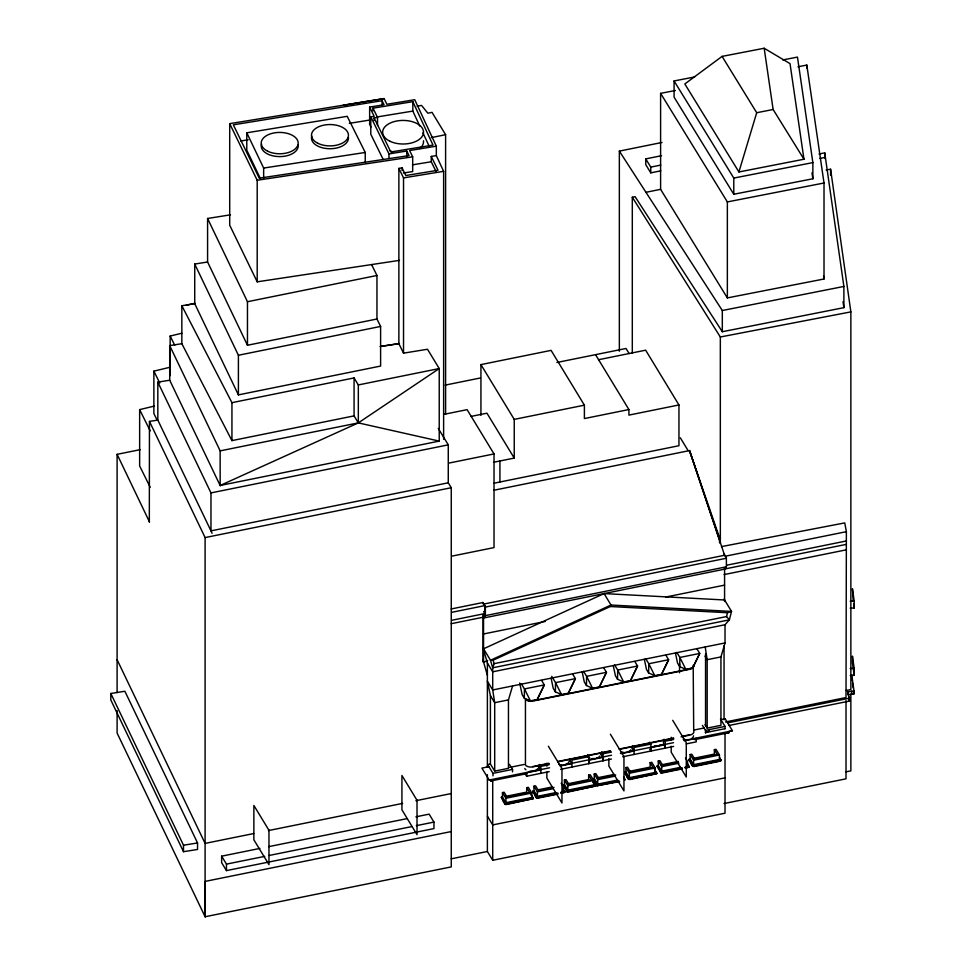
<?xml version="1.0" encoding="UTF-8"?>
<svg xmlns="http://www.w3.org/2000/svg" width="965" height="965" viewBox="0 0 965 965"><rect width="100%" height="100%" fill="white"/><g stroke="black" fill="none" stroke-linecap="round" stroke-linejoin="round"><path stroke-width="1.45" d="M220.285 485.793L169.707 380.222L157.826 382.116L210.973 492.91L210.973 530.871L212.059 533.307M536.962 796.595L536.444 797.922L534.743 795.136M567.432 790.419L567.239 791.819L566.539 791.143M661.278 771.397L661.085 772.808L660.386 772.121M693.147 764.943L692.629 766.282L690.928 763.484M541.618 680.47L544.308 684.921L537.252 699.48L530.424 700.867L524.297 698.141L524.465 688.938L521.402 683.896M572.691 674.173L575.393 678.624L568.337 693.184L561.509 694.571L555.37 691.845L555.551 682.641L551.715 676.332M603.776 667.876L606.478 672.316L599.422 686.887L592.594 688.274L586.455 685.536L586.624 676.344L583.56 671.302M634.861 661.58L637.563 666.019L630.507 680.59L623.667 681.978L617.54 679.239L617.709 670.048L614.645 665.006M665.947 655.283L668.636 659.722L661.58 674.294L654.752 675.669L648.625 672.943L648.794 663.751L645.73 658.709M697.02 648.987L699.722 653.426L692.665 667.997L685.838 669.372L679.698 666.646L679.879 657.454L676.803 652.4M725.523 721.953L846.016 697.538L846.377 531.679L844.749 522.909L721.506 546.6M512.572 685.934L508.459 699.902L508.459 768.321L494.695 771.107L494.695 702.689L492.717 689.963L492.693 667.804L490.51 660.253L483.019 647.937L487.385 663.027L492.717 671.809L725.017 624.741L729.359 619.844L726.549 616.563L727.538 612.727L731.542 611.412L724.052 599.096M705.029 724.582L707.176 728.117L720.939 725.33L720.939 656.912L725.053 642.943L492.717 689.963L487.349 681.133L490.401 695.62L490.401 764.039L494.695 771.107M738.913 171.963L756.705 112.724L722.073 56.392L684.824 83.979L738.913 171.963L803.966 159.237L790.021 63.63L764.183 48.25L722.073 56.392M493.103 660.229L494.092 663.655L492.693 667.804L729.359 619.844L731.542 611.412L611.026 605.031L490.51 660.253L493.103 660.229L610.314 606.527L727.538 612.727M540.69 796.752L539.797 796.559M597.239 785.293L596.732 785.715L595.019 782.917M617.793 781.131L616.9 780.938M717.429 760.939L716.537 760.746M537.252 699.48L544.308 684.921L524.465 688.938L530.424 700.867M568.337 693.184L575.393 678.624L555.551 682.641L561.509 694.571M599.422 686.887L606.478 672.316L586.624 676.344L592.594 688.274M630.507 680.59L637.563 666.019L617.709 670.048L623.667 681.978M661.58 674.294L668.636 659.722L648.794 663.751L654.752 675.669M692.665 667.997L699.722 653.426L679.879 657.454L685.838 669.372M610.314 606.527L611.026 605.031L604.066 593.584L483.549 648.806M724.582 601.533L724.582 569.169L726.392 566.805L726.392 558.253L724.052 553.681M724.052 719.757L725.173 718.804L732.435 730.746L728.973 731.446L728.973 732.712L694.703 739.648M692.665 667.503L689.649 668.974L534.164 700.481M371.597 264.579L376.953 275.483L376.953 319.017L380.608 326.435L380.608 366.061L238.403 394.878L194.725 303.673L181.842 305.736L231.938 402.67L354.071 377.93L358.329 384.939L439.232 368.558L439.232 441.102L358.329 422.887L354.071 415.879L231.938 440.619L181.842 343.685L169.707 345.627L220.153 450.872L220.153 485.479L358.329 422.887L439.232 368.558L427.495 349.246L403.527 353.166L398.871 343.661L398.871 168.393L402.079 167.898L405.819 175.521L438.026 170.25L431.258 156.451L436.325 155.618L443.623 171.324L443.623 439.328M709.468 730.879L705.475 732.64L725.017 728.684M483.019 614.789L483.019 661.435L483.549 662.304L487.663 660.506M531.064 794.099L533.38 798.622L506.444 804.533L505.165 804.34L501.305 797.271L502.488 797.03L505.937 802.711L531.775 797.476L531.775 793.013L528.325 787.331L526.697 787.669L526.697 792.132L505.527 796.415M562.197 793.242L564.851 792.253L563.307 788.996M686.513 768.056L689.179 767.066L687.635 763.81M186.197 305.326L194.894 303.227M170.166 375.662L170.166 336.049L181.89 333.215M157.15 420.161L153.869 413.563L153.869 371.151L169.973 367.267M150.226 487.277L139.648 465.986L139.648 409.618L154.267 406.096M818.996 154.05L824.737 152.844L843.88 286.448L843.88 307.654L722.315 331.719L635.091 196.679L632.304 197.246L632.304 353.13M489.279 766.596L481.897 768.092L489.159 780.034L490.811 779.696L490.811 780.962L492.717 780.564L492.717 860.261L725.017 813.206L725.017 733.497L728.973 732.712M431.343 137.597L445.601 134.702L445.601 414.202M619.349 351.224L619.349 151.107L662.038 142.458M660.796 170.829L650.76 172.856L645.766 164.629L645.766 158.887L661.532 155.691M645.766 158.887L650.76 167.114L660.796 165.087M645.971 192.3L660.603 189.333L727.357 297.908L824.014 278.994L824.014 183L806.812 65.077L797.946 66.79M819.671 158.465L825.377 157.307M230.478 214.821L207.584 218.476L247.462 301.719L376.953 275.483M207.584 218.476L207.584 261.998L247.462 345.253L376.953 319.017M207.584 261.998L194.725 264.06L238.403 355.253L380.608 326.435M480.932 415.36L480.932 364.601L551.087 350.379L584.392 405.167L584.392 418.557L628.903 409.546L628.903 415.107L678.95 404.962L678.95 445.721L494.128 483.175M445.179 385.119L480.474 377.966M556.926 362.478L626.02 348.486L629.132 353.588M117.103 692.641L117.103 454.334L140.287 449.642M598.541 359.728L645.645 350.186L678.95 404.962M220.153 450.872L358.329 422.887L358.329 384.939M443.816 414.371L467.108 409.655L494.02 453.936L494.02 547.601L451.825 556.142M471.053 416.41L486.939 413.189L514.236 458.086L494.128 462.151M480.932 364.601L514.236 419.377L584.392 405.167M220.153 485.479L439.232 441.102M210.973 492.91L448.267 444.853L448.267 482.802L451.258 487.723L451.258 866.896L205.099 916.75L117.103 733.062L117.103 710.602M448.918 463.079L494.02 453.936M448.267 482.802L210.973 530.871L157.826 420.077L157.826 382.116M157.826 420.077L149.454 421.403L205.099 537.577L451.258 487.723M493.742 490.268L689.649 450.571L724.582 555.273L483.549 604.114L483.019 602.51L451.21 608.963M725.173 556.238L846.377 531.679M451.644 612.341L484.888 605.598L484.888 613.571L483.019 617.262L451.21 623.704M483.019 603.234L485.359 607.082L726.392 558.253M451.656 620.314L484.888 613.571L483.646 611.52M726.633 565.225L846.377 540.967M726.392 566.805L485.359 615.634L483.549 618.01L724.582 569.169M724.052 569.133L846.016 544.429M724.052 574.597L846.016 549.893M483.549 633.969L545.273 621.46M665.802 597.033L724.582 585.128M494.092 663.655L726.549 616.563M508.459 699.902L494.695 702.689L490.401 695.62M720.939 656.912L707.176 659.698L705.029 656.164M548.964 763.605L532.825 766.885A5.971 3.45 0 0 1 525.442 765.1L525.442 699.299L528.748 700.723L532.692 700.783M693.184 665.319L693.714 731.012A5.971 3.45 0 0 1 689.879 735.065L681.073 736.838M487.663 767.066L487.663 764.594L490.401 764.039M721.06 719.637L725.173 718.804M727.707 722.845L849.586 698.141L849.586 701.048L729.178 725.439M509.737 767.38L524.128 764.461M693.932 730.059L704.1 727.996M487.663 764.594L492.994 773.363L512.536 769.407L512.536 771.879M702.436 725.366L705.475 730.372L725.017 726.416L725.017 728.901M532.692 766.584L548.832 763.315M557.637 761.53L610.435 750.83M619.24 749.045L673.522 738.044M682.315 736.259L689.649 734.775M557.782 761.819L610.616 751.12M619.421 749.335L673.727 738.334M539.676 764.461L540.846 766.379L549.218 764.69M588.722 763.629L588.722 756.681L571.98 760.07L571.895 767.066M601.919 751.856L603.089 753.774L611.46 752.073M649.71 749.117L650.88 751.035L650.88 744.087L634.138 747.477L634.065 754.473M664.089 739.25L665.259 741.18L673.63 739.48M489.159 780.034L549.58 767.79M559.905 765.703L611.533 755.233M620.386 753.448L673.486 742.688M683.811 740.589L732.435 730.746M540.822 769.901L526.649 772.772L526.649 776.234L549.218 771.638M560.569 765.896L571.895 763.605L569.772 760.094M602.98 760.77L602.98 757.308L588.807 760.179L588.807 763.641M621.315 753.593L634.065 751.011M684.897 740.71L696.223 738.406L696.223 741.88L686.308 743.882M490.811 780.962L527.011 773.616M560.569 769.358L611.46 759.021M622.727 756.765L673.63 746.428M253.735 833.543L205.099 843.398L117.103 659.71M268.475 830.563L402.61 803.399M415.879 800.709L451.258 793.544M502.488 797.03L502.488 792.567L504.116 792.241L506.999 796.969L529.58 792.398L526.697 787.669M556.069 792.554L537.409 796.33L533.959 790.661L533.959 786.198L535.587 785.86L538.47 790.6L553.994 787.452M564.428 780.022L567.878 785.691L593.716 780.456L593.716 784.919L567.878 790.154L564.428 784.485L564.428 780.022L566.057 779.684L568.94 784.424L591.521 779.853L588.638 775.112L590.278 774.786L596.925 785.751L619.626 781.602M617.793 780.046L597.697 784.123L594.247 778.441L594.247 773.978L595.875 773.653L598.746 778.381L615.694 774.955M625.923 767.561L627.552 767.223L630.434 771.964L653.016 767.392L650.145 762.652L651.773 762.326L655.223 767.995L655.223 772.458L629.373 777.694L625.923 772.024L625.923 767.561L629.373 773.23L629.373 777.694M680.397 767.368L661.725 771.144L658.275 765.474L658.275 760.999L659.903 760.673L662.786 765.414L678.311 762.266M690.144 754.546L691.772 754.22L694.655 758.948L717.236 754.377L714.365 749.636L715.994 749.31L719.444 754.98L719.444 759.455L693.594 764.69L690.144 759.009L690.144 754.546L693.594 760.227L693.594 764.69M557.915 794.111L537.915 798.164L536.637 797.971L532.777 791.602L533.959 790.661M538.41 789.756L552.523 786.897M593.005 781.553L595.321 786.077L568.385 791.988L567.106 791.795L563.246 785.438L564.428 784.485M567.468 783.87L588.638 779.575L588.638 775.112M595.019 780.721L593.053 779.394L594.247 778.441M597.287 777.826L614.222 774.4M654.499 769.093L656.827 773.616L629.88 779.527L628.601 779.334L624.741 772.977L625.923 772.024M628.963 771.409L650.145 767.115L650.145 762.652M682.231 768.924L662.231 772.977L660.953 772.784L657.093 766.415L658.275 765.474M661.315 764.859L678.262 761.421M719.492 757.356L721.048 760.601L718.382 761.59L694.1 766.512L692.822 766.319L688.962 759.962L690.144 759.009M693.184 758.394L714.365 754.111L714.365 749.636M502.488 792.567L505.937 798.248L531.775 793.013M533.959 786.198L537.409 791.867L553.198 788.67M594.247 773.978L597.697 779.648L614.922 776.162M629.373 773.23L655.223 767.995M658.275 760.999L661.725 766.68L678.962 763.182M693.594 760.227L719.444 754.98M415.891 816.836L429.135 814.146L433.961 822.096L433.961 828.585L226.461 870.611L221.636 862.662L221.636 856.172L259.899 848.428M268.728 846.643L407.061 818.622M501.305 797.271L505.165 803.64L533.38 797.922M532.777 790.902L536.637 797.259L557.806 792.977M560.629 792.398L564.851 791.541M563.246 784.726L567.106 791.083L595.321 785.365M593.053 778.683L596.925 785.04L618.082 780.757M624.741 772.265L628.601 778.622L656.827 772.905M657.093 765.715L660.953 772.072L682.122 767.778M684.945 767.211L689.179 766.355M688.962 759.25L692.822 765.619L721.048 759.901M533.38 798.622L505.165 804.34L505.165 803.64M557.806 793.676L536.637 797.971L536.637 797.259M560.629 793.109L564.851 792.253L563.307 789.708M619.494 781.18L596.925 785.751L596.925 785.04M682.122 768.49L660.953 772.784L660.953 772.072M684.945 767.923L689.179 767.066L687.635 764.521M221.636 856.172L226.461 864.121L264.724 856.377M269.139 855.473L411.886 826.571M416.301 825.666L433.961 822.096M451.258 831.553L205.099 881.407L205.231 916.726M725.017 777.85L492.717 824.918L487.385 816.149M451.222 858.826L487.385 851.492L492.717 860.261M724.052 803.543L846.016 778.827L846.016 700.433M619.349 151.107L722.315 310.513L843.88 286.448M756.705 112.724L773.122 109.503L803.966 159.237M694.643 76.971L674.077 80.951L733.786 178.079L812.856 162.603L797.464 57.092L782.772 59.939M674.077 80.951L674.077 97.139L733.786 194.255L812.856 178.778L812.856 162.603M675.379 90.493L660.603 93.352L727.357 201.926L824.014 183M417.133 106.246L421.536 105.39L427.845 113.219L432.031 112.362L445.601 134.702M632.304 197.246L720.336 336.99L850.865 311.888L830.588 169.225L826.137 170.009M719.552 540.171L720.336 540.026L689.468 450.607L719.552 540.171L719.552 542.897M845.967 690.53L850.865 689.589L850.865 311.888M847.921 691.845L854.025 691L854.025 693.895L847.921 694.74L847.921 691.845L849.586 701.048M845.967 771.819L850.865 770.878L850.865 693.992M343.25 105.269L384.094 98.587L386.881 104.268L414.733 99.709L436.325 146.173L436.325 155.618M369.643 107.091L384.046 104.727L382.056 100.686L233.337 124.823L259.259 178.187L409.027 155.606L406.772 151.01L388.979 153.917L370.789 116.849L374.167 116.295L369.643 107.091L369.643 124.449L370.934 127.091M372.997 110.866L372.997 108.164L412.827 101.651L433.008 145.088L390.849 151.988L374.131 117.935L377.52 117.38L377.52 125.474M260.405 178.646L246.787 150.178L246.787 132.808L347.219 116.319L365.24 152.458L365.24 162.578M377.424 116.886L412.827 111.096L419.763 126.029M436.325 146.173L409.606 150.54L412.682 156.812L412.682 171.577L403.406 173M412.489 164.834L431.258 161.758L436.18 171.806M398.871 168.393L403.527 177.886L443.623 171.324M399.474 260.369L257.197 281.828L229.706 225.219L229.706 123.653L384.094 98.587M240.78 140.987L248.21 139.78M349.342 123.363L370.162 119.974M149.454 421.403L149.322 521.981M110.818 693.485L124.871 691.242L197.548 842.964L197.548 849.453L183.495 851.697L110.818 699.975L110.818 693.485L183.495 845.207L183.495 851.697M183.495 845.207L197.548 842.964M380.258 346.531L398.871 343.661M246.787 132.808L263.65 168.055L365.24 152.458M229.706 123.653L257.197 180.25L412.682 156.812M380.403 346.399L399.474 343.528M850.225 601.231L854.182 601.05L854.182 607.998L850.225 608.179M850.225 668.552L854.182 668.359L854.182 675.307L850.225 675.5M604.066 593.584L724.582 599.977M628.734 779.358L626.707 776.499L626.707 774.304M505.298 804.376L503.272 801.505M688.962 759.962L690.928 761.288M657.093 766.415L659.059 767.742M563.246 785.438L565.213 786.764M848.874 696.983L849.586 698.141M680.337 437.833L688.093 450.595M595.598 354.758L628.903 409.546M720.445 718.901L725.017 726.416M679.698 666.646L677.551 663.112L675.428 652.967M719.492 758.056L721.048 760.601L692.822 766.319L692.822 765.619M648.625 672.943L646.466 669.408L644.343 659.264M672.714 720.324L686.284 742.664L686.284 777.018L671.206 752.205L671.206 746.222M685.5 758.044L687.575 761.445L687.575 765.908M617.54 679.239L615.393 675.705L613.258 665.561M649.71 742.169L650.88 744.087M654.499 769.805L656.827 773.616L628.601 779.334L628.601 778.622M438.255 428.388L448.267 444.853M631.93 747.501L633.354 749.841M586.455 685.536L584.308 682.002L582.172 671.857M610.375 734.208L623.957 756.548L623.957 790.902L608.867 766.077L608.867 758.611M623.595 776.789L625.139 780.034L623.595 777.488M600.845 753.798L602.98 757.308M555.37 691.845L553.222 688.31L551.099 678.166M587.564 754.763L588.722 756.681M593.005 782.265L595.321 786.077L567.106 791.795L567.106 791.083M483.019 602.51L484.888 605.598M484.153 613.656L485.359 615.634L485.359 607.082M524.297 698.141L522.137 694.607L519.713 683.015M548.385 746.259L561.968 768.598L561.968 802.952L546.878 778.128L546.878 772.157M561.184 783.23L563.246 786.632L563.246 791.095M538.687 766.391L540.111 768.731M525.225 773.894L526.649 776.234M531.064 794.81L532.608 797.355M509.484 764.401L512.536 769.407M170.166 336.049L174.749 345.277M153.869 371.151L159.768 383.021M139.648 409.618L150.226 430.909M372.997 108.164L377.52 117.38M383.129 159.37L370.789 134.219L370.789 116.849M117.103 454.334L149.454 521.86M422.923 132.82L429.232 146.391M483.019 660.217L487.385 675.259M705.198 646.972L707.176 659.698L707.176 728.117M811.987 172.844L812.856 178.778M823.579 276.05L824.014 278.994M764.183 48.25L773.122 109.503M843.024 301.707L843.88 307.654M854.182 601.05L852.445 588.795L853.217 601.183M853.603 603.909L854.182 607.998M854.182 668.359L852.445 656.103L852.445 663.051L854.182 675.307M851.709 674.644L854.025 691M851.709 677.539L852.131 680.506M852.553 683.485L853.181 687.949M853.603 690.916L854.025 693.895M851.745 691.109L851.745 694.004M848.947 697.381L848.947 700.276M830.588 169.225L830.588 175.232M824.737 152.844L824.737 158.489M806.812 65.077L806.812 68.081M733.786 178.079L733.786 194.255M727.357 201.926L727.357 297.908M725.017 624.741L725.017 642.895M724.052 645.838L724.052 719.251M722.315 310.513L722.315 331.719M720.336 336.99L720.336 542.74M705.548 653.944L705.548 726.199M705.475 730.372L705.475 732.857M679.553 663.739L679.553 672.762M671.206 737.26L671.206 740.251M665.259 741.18L665.259 748.116M665.15 748.177L665.15 744.703L650.977 747.573L650.977 751.047M663.51 739.685L663.51 743.846M661.725 766.68L661.725 771.144M660.603 93.352L660.603 189.333M650.76 167.114L650.76 172.856M632.377 745.993L632.377 748.768M603.089 753.774L603.089 760.722M601.34 752.278L601.34 755.052M597.697 779.648L597.697 784.123M570.231 758.587L570.231 761.361M567.878 785.691L567.878 790.154M546.878 763.194L546.878 766.186M540.846 766.379L540.822 773.363M539.097 764.895L539.097 769.057M537.409 791.867L537.409 796.33M514.236 419.377L514.236 458.086M505.937 798.248L505.937 802.711M499.93 460.981L499.93 481.993M492.994 773.363L492.994 775.848M487.385 663.027L487.385 767.187M487.385 774.654L487.385 851.492M483.549 615.332L483.549 662.304M431.258 156.451L431.258 161.758M412.827 101.651L412.827 111.096M406.772 151.01L406.772 156.8M403.527 177.886L403.527 353.166M402.079 167.898L402.079 170.552M388.979 153.917L388.979 158.26M382.056 100.686L382.056 105.028M374.131 117.935L374.131 120.625M354.071 377.93L354.071 415.879M263.65 168.055L263.65 178.187M257.197 180.25L257.197 281.828M247.462 301.719L247.462 345.253M238.403 355.253L238.403 394.878M231.938 402.67L231.938 440.619M226.461 864.121L226.461 870.611M205.099 537.577L205.099 916.75M194.725 264.06L194.725 303.673M181.842 305.736L181.842 343.685M169.707 345.627L169.707 380.222M348.401 137.247A18.492 10.675 0 0 1 328.944 148.719A18.492 10.675 0 0 1 311.792 136.077M298.137 145.124A18.492 10.675 0 0 1 278.68 156.583A18.492 10.675 0 0 1 261.527 143.954M423.478 140.769A20.446 11.797 0 0 1 419.703 148.55M393.057 151.951A20.446 11.797 0 0 1 389.776 150.612M693.714 665.211A5.971 3.45 0 0 1 689.879 669.264L532.825 701.085A5.971 3.45 0 0 1 525.442 699.299M693.509 735.8A6.864 3.957 0 0 1 691.857 738.334M687.768 739.66A6.864 3.957 0 0 1 683.16 739.166M660.772 744.63A6.864 3.957 0 0 1 658.938 745.511M656.683 745.957A6.864 3.957 0 0 1 654.306 745.945M630.905 749.745A6.864 3.957 0 0 1 627.853 751.807M623.221 752.242A6.864 3.957 0 0 1 620.99 751.759M599.832 756.041A6.864 3.957 0 0 1 596.768 758.104M594.524 758.55A6.864 3.957 0 0 1 592.136 758.538M589.917 758.056A6.864 3.957 0 0 1 588.107 757.163M569.181 760.987A6.864 3.957 0 0 1 565.683 764.401M561.063 764.835A6.864 3.957 0 0 1 558.832 764.352M537.662 768.647A6.864 3.957 0 0 1 534.61 770.697M532.354 771.156A6.864 3.957 0 0 1 529.978 771.131M525.937 769.756A6.864 3.957 0 0 1 524.779 768.55M417.013 800.287L401.923 775.462L401.923 809.816L417.013 834.641L417.013 800.287M268.958 830.274L253.867 805.449L253.867 839.803L268.958 864.628L268.958 830.274M317.919 143.315A18.492 10.675 0 0 0 348.136 137.199A18.492 10.675 0 0 0 323.842 125.148A18.492 10.675 0 0 0 317.919 143.315M267.655 151.191A18.492 10.675 0 0 0 297.871 145.064A18.492 10.675 0 0 0 273.578 133.025A18.492 10.675 0 0 0 267.655 151.191M389.776 141.167A20.446 11.797 0 0 0 423.177 134.4A20.446 11.797 0 0 0 396.326 121.083A20.446 11.797 0 0 0 389.776 141.167"/></g></svg>
